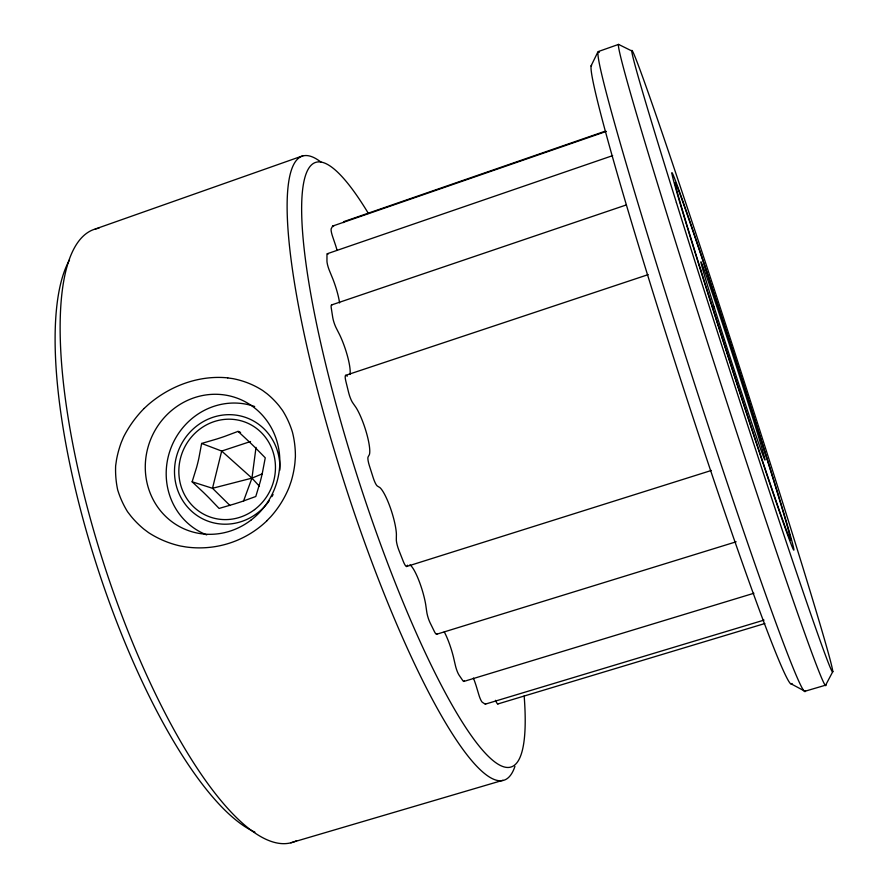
<?xml version="1.0" encoding="UTF-8"?>
<svg xmlns="http://www.w3.org/2000/svg" width="888" height="888" viewBox="0 0 888 888"><rect width="100%" height="100%" fill="white"/><g stroke="black" fill="none" stroke-linecap="round" stroke-linejoin="round"><path stroke-width="1.33" d="M256.022 447.386L251.959 478.133L243.456 501.276M201.632 443.445L198.801 458.53A71.295 25.619 -76.8 0 1 196.637 467.266L192.141 481.807L203.341 492.307A71.773 11.144 41.7 0 1 209.479 498.379L219.092 508.436L234.01 504.073A72.317 13.342 -15 0 0 242.369 501.365L255.788 496.503L260.206 481.829A71.873 23.465 -76.9 0 0 262.36 473.015L265.257 457.82L255.489 447.885A71.895 8.636 41.9 0 0 249.295 441.869L238.062 431.379L224.764 436.363A71.861 15.684 -14.7 0 1 216.472 439.105L201.632 443.445L221.689 451.049L251.959 478.133L259.44 486.28M591.02 66.012L597.802 52.115M832.922 671.384L825.64 685.159L804.972 691.253L791.397 683.993M407.592 565.19L406.981 566.178A9.158 1.832 72.6 0 1 403.263 561.36L398.734 549.827A9.169 1.832 72.5 0 1 396.326 539.005L396.403 534.199A28.127 5.672 72.3 0 0 390.332 507.747A28.127 5.672 72.3 0 0 379.909 487.601L377.622 486.202A9.213 1.854 72.1 0 1 373.293 478.022L369.308 465.501A9.213 1.854 72 0 1 368.22 456.698L369.386 454.623A28.105 5.661 71.8 0 0 366.522 433.044A28.105 5.661 71.8 0 0 356.01 407.503L353.069 403.296A9.158 1.832 71.6 0 1 348.718 392.896L345.809 381.085A9.146 1.82 71.5 0 1 346.198 375.502L347.319 376.146M266.711 520.901L270.673 516.838A102.175 98.79 81.5 0 0 289.233 486.968L291.22 481.196A98.424 94.639 -83.7 0 0 294.916 463.059L295.393 456.821A95.36 90.709 -72.1 0 0 292.474 432.267A95.516 89.444 -63.5 0 0 282.562 410.478L279.087 405.838A98.868 90.743 -57 0 0 267.099 393.795L262.648 390.487A102.819 92.108 -51.9 0 0 232.934 378.643L227.717 377.911M144.1 408.48L148.296 404.606A104.484 90.898 -47.5 0 1 227.728 377.866M262.071 473.948L251.959 478.133L212.51 488.289L192.141 481.807M95.271 229.015L302.897 155.766M598.346 51.537L618.57 44.4L632.056 51.082M343.8 221.645L604.606 131.402M332.756 226.029L606.371 131.38M327.306 253.724L612.653 155.633M331.624 304.928L626.084 205.017M345.61 375.358L648.196 274.625M250.527 441.525L221.689 451.049L212.51 488.289L229.992 505.516M406.549 566.522L711.366 470.462M436.641 634.243L736.152 541.802M463.98 681.396L753.89 593.262M485.348 704.129L764.035 620.101M497.813 703.973L764.834 623.531M290.842 842.779L503.008 780.252M238.062 431.379L240.593 432.445M206.693 534.887A68.531 64.946 -67.7 0 1 170.74 448.551A68.531 64.946 -67.7 0 1 254.667 406.515M269.275 500.699A55.189 52.27 -67.6 0 1 183.661 502.02A55.189 52.27 -67.6 0 1 212.987 417.293A55.189 52.27 -67.6 0 1 279.809 470.24M273.071 494.527A55.189 52.27 -67.6 0 1 271.894 496.636M524.164 695.992A317.671 56.965 72.1 0 1 438.827 680.441A317.671 56.965 72.1 0 1 307.348 273.116A317.671 56.965 72.1 0 1 368.42 213.486M514.929 766.388A327.916 60.484 72.1 0 1 344.122 482.062A327.916 60.484 72.1 0 1 321.312 162.382M296.681 840.625A322.122 94.061 72.1 0 1 103.918 564.146A322.122 94.061 72.1 0 1 98.923 228.216M254.9 832.123A311.566 92.408 72.1 0 1 97.38 567.388A311.566 92.408 72.1 0 1 69.508 259.951M792.063 683.471A325.108 11.899 72.1 0 1 682.051 383.871A325.108 11.899 72.1 0 1 591.63 65.312M805.505 690.642A336.164 10.556 72.1 0 1 690.054 369.863A336.164 10.556 72.1 0 1 599.345 52.348M825.951 684.615A336.73 7.049 72.1 0 1 717.26 372.705A336.73 7.049 72.1 0 1 618.57 44.4M144.089 408.48A102.83 92.152 -51.8 0 0 123.599 436.929L121.268 442.446A98.879 90.787 -56.9 0 0 116.506 459.851L115.64 465.845A95.516 89.444 -63.5 0 0 117.671 489.876A95.36 90.709 -72.1 0 0 127.583 511.777L131.269 516.561A98.435 94.683 -83.6 0 0 143.912 529.148L148.629 532.678A102.198 98.834 81.5 0 0 180.408 546.009L185.969 546.964A103.852 100.355 65.4 0 0 266.744 520.945M349.961 374.47A27.761 5.495 71.3 0 0 339.782 335.042L336.563 328.693A9.002 1.754 71.2 0 1 332.745 317.516L331.257 307.981A8.98 1.743 71.1 0 1 331.912 304.984M464.28 680.785A8.769 1.654 73.3 0 1 462.781 680.574L458.985 675.002A8.802 1.665 73.2 0 1 455.189 664.601L453.368 656.731A27.228 5.25 73.1 0 0 444.266 631.901M485.692 703.784A8.469 1.532 73.4 0 1 485.103 704.062L482.317 702.275A8.525 1.554 73.4 0 1 478.588 693.928L476.212 686.002A26.407 4.895 73.3 0 0 473.404 678.055M498.002 703.895A8.203 1.443 73.3 0 1 495.493 700.321M409.934 564.868A27.828 5.517 72.8 0 1 425.685 604.451L426.662 611.277A9.035 1.765 72.9 0 0 430.014 622.621L434.454 631.657A9.002 1.754 73 0 0 437.007 633.743M339.582 302.963A27.128 5.206 71 0 0 332.922 279.132L329.825 271.573A8.769 1.654 70.9 0 1 326.951 261.083L326.973 254.834A8.736 1.643 70.9 0 1 328.16 254.101M336.996 250.061A26.274 4.851 70.8 0 0 335.542 245.199L332.9 237.407A8.48 1.543 70.8 0 1 331.202 228.76L332.578 226.185A8.436 1.521 70.8 0 1 333.599 226.54M343.501 222.577A8.159 1.421 70.8 0 1 344.011 221.634M254.579 509.612A50.594 47.919 -67.6 0 0 247.852 423.243A50.594 47.919 -67.6 0 0 178.988 475.358A50.594 47.919 -67.6 0 0 254.579 509.612M699.034 265.235A198.335 3.086 72.1 0 0 793.883 549.983A198.335 3.086 72.1 0 0 705.749 268.642A198.335 3.086 72.1 0 0 699.034 265.235M676.39 202.531A326.196 5.106 72.1 0 0 832.7 671.783A326.196 5.106 72.1 0 0 688.111 210.012A326.196 5.106 72.1 0 0 676.39 202.531M250.849 520.235A70.574 66.7 -67.5 0 0 241.325 399.855A70.574 66.7 -67.5 0 0 145.499 472.793A70.574 66.7 -67.5 0 0 250.849 520.235M700.61 269.53A187.801 2.919 72.1 0 0 790.653 539.937A187.801 2.919 72.1 0 0 707.481 274.359A187.801 2.919 72.1 0 0 700.61 269.53M714.119 306.937A104.029 1.61 72.1 0 0 764.957 460.04A104.029 1.61 72.1 0 0 720.201 316.683A104.029 1.61 72.1 0 0 714.119 306.937"/></g></svg>
